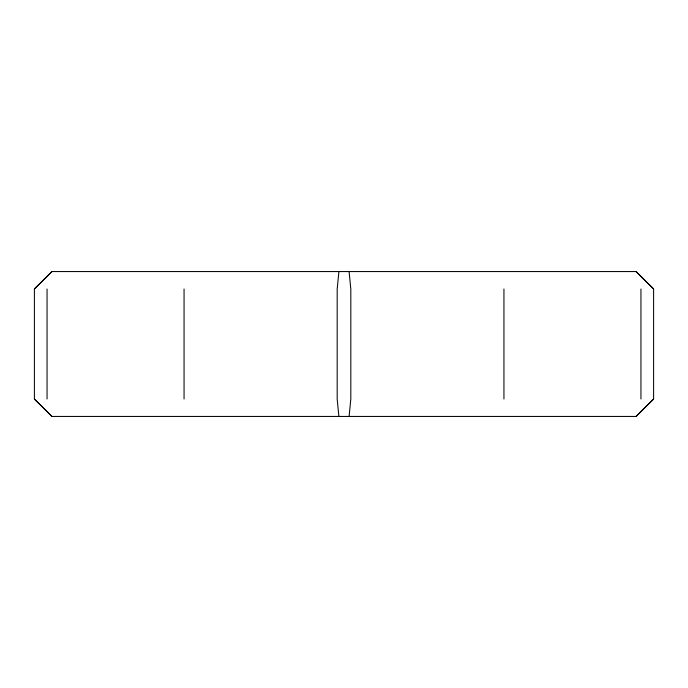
<?xml version="1.0" encoding="UTF-8"?>
<svg xmlns="http://www.w3.org/2000/svg" width="688" height="688" viewBox="0 0 688 688"><rect width="100%" height="100%" fill="white"/><g stroke="black" fill="none" stroke-linecap="round" stroke-linejoin="round"><path stroke-width="1.03" d="M349.108 416.446L350.82 398.997L350.82 289.003L349.083 271.554M338.917 271.554L337.18 289.003L337.18 398.997L338.892 416.446M34.4 289.003L51.849 271.554L636.151 271.554L653.6 289.003L653.6 398.997L636.151 416.446L51.849 416.446L34.4 398.997L34.4 289.003L51.987 271.554M636.013 416.446L653.6 398.997M653.6 289.003L636.013 271.554M34.4 398.997L51.987 416.446M640.949 289.003L640.949 398.997M503.943 289.003L503.943 398.997M184.057 289.003L184.057 398.997M47.051 289.003L47.051 398.997"/></g></svg>
